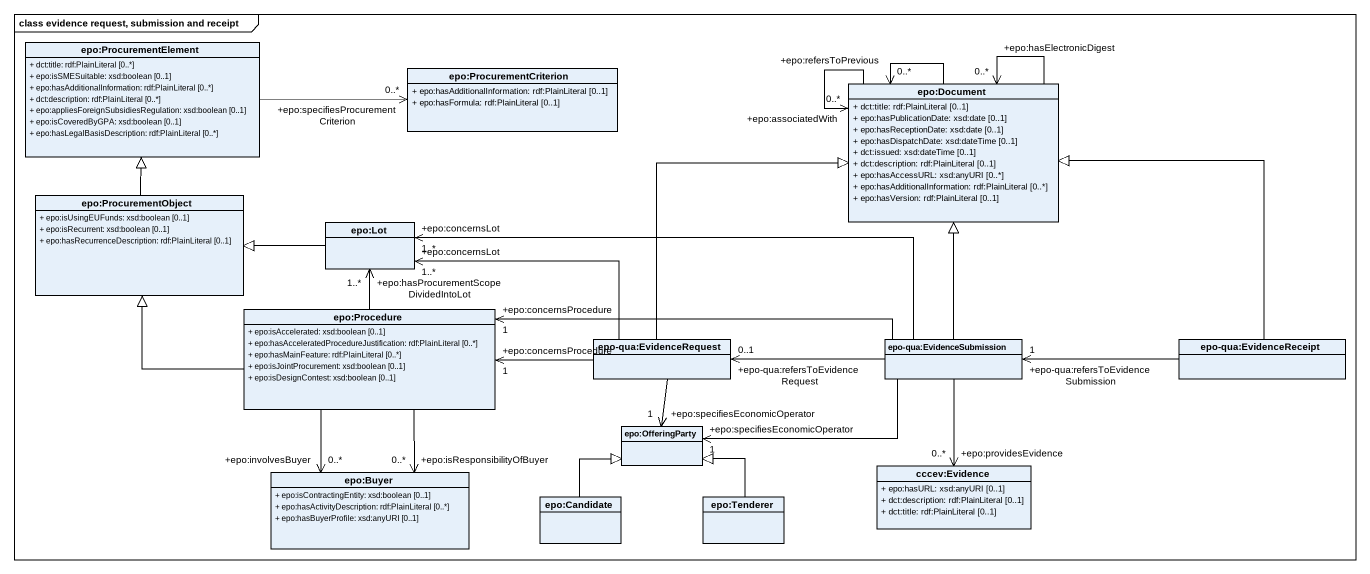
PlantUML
@startuml
mainframe class evidence request, submission and receipt
hide circle
hide empty members
skinparam classAttributeIconSize 0
class "epo:ProcurementElement" as epo_ProcurementElement {
  + dct:title: rdf:PlainLiteral [0..*]
  + epo:isSMESuitable: xsd:boolean [0..1]
  + epo:hasAdditionalInformation: rdf:PlainLiteral [0..*]
  + dct:description: rdf:PlainLiteral [0..*]
  + epo:appliesForeignSubsidiesRegulation: xsd:boolean [0..1]
  + epo:isCoveredByGPA: xsd:boolean [0..1]
  + epo:hasLegalBasisDescription: rdf:PlainLiteral [0..*]
}
class "epo:ProcurementCriterion" as epo_ProcurementCriterion {
  + epo:hasAdditionalInformation: rdf:PlainLiteral [0..1]
  + epo:hasFormula: rdf:PlainLiteral [0..1]
}
class "epo:Document" as epo_Document {
  + dct:title: rdf:PlainLiteral [0..1]
  + epo:hasPublicationDate: xsd:date [0..1]
  + epo:hasReceptionDate: xsd:date [0..1]
  + epo:hasDispatchDate: xsd:dateTime [0..1]
  + dct:issued: xsd:dateTime [0..1]
  + dct:description: rdf:PlainLiteral [0..1]
  + epo:hasAccessURL: xsd:anyURI [0..*]
  + epo:hasAdditionalInformation: rdf:PlainLiteral [0..*]
  + epo:hasVersion: rdf:PlainLiteral [0..1]
}
class "epo:ProcurementObject" as epo_ProcurementObject {
  + epo:isUsingEUFunds: xsd:boolean [0..1]
  + epo:isRecurrent: xsd:boolean [0..1]
  + epo:hasRecurrenceDescription: rdf:PlainLiteral [0..1]
}
class "epo:Lot" as epo_Lot
class "epo:Procedure" as epo_Procedure {
  + epo:isAccelerated: xsd:boolean [0..1]
  + epo:hasAcceleratedProcedureJustification: rdf:PlainLiteral [0..*]
  + epo:hasMainFeature: rdf:PlainLiteral [0..*]
  + epo:isJointProcurement: xsd:boolean [0..1]
  + epo:isDesignContest: xsd:boolean [0..1]
}
class "epo-qua:EvidenceRequest" as epo_qua_EvidenceRequest
class "epo-qua:EvidenceSubmission" as epo_qua_EvidenceSubmission
class "epo-qua:EvidenceReceipt" as epo_qua_EvidenceReceipt
class "epo:OfferingParty" as epo_OfferingParty
class "epo:Buyer" as epo_Buyer {
  + epo:isContractingEntity: xsd:boolean [0..1]
  + epo:hasActivityDescription: rdf:PlainLiteral [0..*]
  + epo:hasBuyerProfile: xsd:anyURI [0..1]
}
class "cccev:Evidence" as cccev_Evidence {
  + epo:hasURL: xsd:anyURI [0..1]
  + dct:description: rdf:PlainLiteral [0..1]
  + dct:title: rdf:PlainLiteral [0..1]
}
class "epo:Candidate" as epo_Candidate
class "epo:Tenderer" as epo_Tenderer
epo_ProcurementElement -right-> "+epo:specifiesProcurementCriterion\n0..*" epo_ProcurementCriterion
epo_Document --> "+epo:refersToPrevious\n0..*" epo_Document
epo_Document --> "+epo:associatedWith\n0..*" epo_Document
epo_Document --> "+epo:hasElectronicDigest\n0..*" epo_Document
epo_ProcurementObject -up-|> epo_ProcurementElement
epo_Lot -left-|> epo_ProcurementObject
epo_Procedure -left-|> epo_ProcurementObject
epo_Procedure -up-> "+epo:hasProcurementScopeDividedIntoLot\n1..*" epo_Lot
epo_Procedure --> "+epo:involvesBuyer\n0..*" epo_Buyer
epo_Procedure --> "+epo:isResponsibilityOfBuyer\n0..*" epo_Buyer
epo_qua_EvidenceRequest -up-|> epo_Document
epo_qua_EvidenceRequest -left-> "+epo:concernsLot\n1..*" epo_Lot
epo_qua_EvidenceRequest -left-> "+epo:concernsProcedure\n1" epo_Procedure
epo_qua_EvidenceRequest --> "+epo:specifiesEconomicOperator\n1" epo_OfferingParty
epo_qua_EvidenceSubmission -up-|> epo_Document
epo_qua_EvidenceSubmission -left-> "+epo:concernsLot\n1..*" epo_Lot
epo_qua_EvidenceSubmission -left-> "+epo:concernsProcedure\n1" epo_Procedure
epo_qua_EvidenceSubmission -left-> "+epo-qua:refersToEvidenceRequest\n0..1" epo_qua_EvidenceRequest
epo_qua_EvidenceSubmission -left-> "+epo:specifiesEconomicOperator\n1" epo_OfferingParty
epo_qua_EvidenceSubmission --> "+epo:providesEvidence\n0..*" cccev_Evidence
epo_qua_EvidenceReceipt -up-|> epo_Document
epo_qua_EvidenceReceipt -left-> "+epo-qua:refersToEvidenceSubmission\n1" epo_qua_EvidenceSubmission
epo_Candidate -up-|> epo_OfferingParty
epo_Tenderer -up-|> epo_OfferingParty
@enduml
